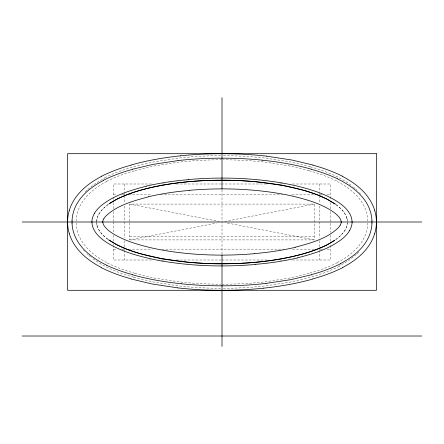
<?xml version="1.0" encoding="UTF-8"?>
<svg xmlns="http://www.w3.org/2000/svg" width="444" height="444" viewBox="0 0 444 444"><rect width="100%" height="100%" fill="white"/><g stroke="black" fill="none" stroke-linecap="round" stroke-linejoin="round"><path stroke-width="0.33" stroke-dasharray="2.22 1.67" d="M96.664 221.373L97.092 218.243A16.134 16.134 0 0 1 97.741 216.328C99.883 211.239 104.09 207.37 108.497 204.218M335.503 239.782C339.91 236.63 344.117 232.761 346.259 227.672A16.134 16.134 0 0 0 346.914 225.757L347.247 223.254M97.092 218.243C99.073 211.888 104.179 207.182 109.551 203.563M346.908 225.757C344.927 232.112 339.821 236.819 334.449 240.437M85.248 191.891L86.941 190.226M358.752 252.109L357.059 253.774M87.812 189.422L95.305 183.533L104.773 177.866M356.188 254.579L348.695 260.467L339.227 266.134M106.699 181.468C96.415 186.869 86.58 194.167 80.819 204.479A38.289 38.289 0 0 0 78.039 210.722L77.689 211.81A35.054 35.054 0 0 0 76.174 220.851M337.301 262.532C347.585 257.132 357.42 249.833 363.181 239.521A38.289 38.289 0 0 0 365.961 233.278L366.311 232.19A35.054 35.054 0 0 0 367.826 223.149M133.738 166.667L154.14 161.827L178.888 158.064A384.565 384.565 0 0 1 222 155.711M310.262 277.334L289.86 282.173L265.112 285.936A384.565 384.565 0 0 1 222 288.289M134.909 170.579L155.012 165.817L179.326 162.127A380.397 380.397 0 0 1 221.401 159.796M309.091 273.421L288.989 278.183L264.674 281.873A380.397 380.397 0 0 1 222 284.204M129.703 239.915L314.296 239.915L314.296 204.085L129.703 204.085L129.703 239.915L216.572 223.055M224.714 221.473L314.296 204.085M151.454 183.994L113.414 183.994L113.414 196.431M161.827 183.994L163.903 183.994M176.351 183.994L220.618 183.994M221.306 183.994L267.649 183.994M280.097 183.994L282.173 183.994M292.546 183.994L330.586 183.994L330.586 199.889M113.414 194.855L116.872 194.855M121.712 194.855L123.787 194.855M128.627 194.855L151.454 194.855M160.445 194.855L282.173 194.855M291.858 194.855L315.373 194.855M320.213 194.855L322.289 194.855M327.128 194.855L330.586 194.855M129.703 236.658L314.296 236.658M113.414 249.145L116.872 249.145M121.712 249.145L123.787 249.145M128.627 249.145L152.142 249.145M161.827 249.145L283.555 249.145M292.546 249.145L315.373 249.145M320.213 249.145L322.289 249.145M327.128 249.145L330.586 249.145M151.454 260.006L113.414 260.006L113.414 246.187M161.827 260.006L163.903 260.006M176.351 260.006L221.306 260.006M222 260.006L267.649 260.006M280.097 260.006L282.173 260.006M292.546 260.006L330.586 260.006L330.586 244.111M129.703 204.085L219.286 221.473M227.428 223.055L314.296 239.915M310.262 166.667L289.86 161.827L265.112 158.064A384.565 384.565 0 0 0 223.188 155.711M309.091 170.579L288.989 165.817L264.674 162.127A380.397 380.397 0 0 0 223.204 159.796M134.909 273.421L155.012 278.183L179.326 281.873A380.397 380.397 0 0 0 220.796 284.204M133.738 277.334L154.14 282.173L178.888 285.936A384.565 384.565 0 0 0 221.406 288.289M339.227 177.866L344.622 180.908A87.723 87.723 0 0 1 347.702 182.861L352.553 186.363M337.301 181.468C347.585 186.869 357.42 194.167 363.181 204.479A38.289 38.289 0 0 1 365.961 210.722L366.311 211.81A34.926 34.926 0 0 1 367.826 220.851M106.699 262.532C96.415 257.132 86.58 249.833 80.819 239.521A38.289 38.289 0 0 1 78.039 233.278L77.689 232.19A34.926 34.926 0 0 1 76.174 223.149M104.773 266.134L99.378 263.092A87.723 87.723 0 0 1 96.298 261.139L91.447 257.637M336.008 204.706C340.293 207.637 344.2 211.483 346.259 216.328A16.134 16.134 0 0 1 346.914 218.243L347.336 221.373M107.992 239.294C103.707 236.363 99.8 232.517 97.741 227.672A16.134 16.134 0 0 1 97.086 225.757L96.581 222M336.164 204.69C340.853 208.158 345.121 212.582 346.908 218.243M107.837 239.31C103.147 235.842 98.879 231.418 97.092 225.757M353.485 187.107L355.3 188.633M90.515 256.893L88.7 255.367M356.188 189.422L357.059 190.226M86.941 253.774L87.812 254.579M359.579 192.752L360.384 193.628M83.616 250.372L84.421 251.249M330.586 202.653L330.586 208.869M330.586 211.633L330.586 232.367M330.586 235.131L330.586 241.347M319.73 183.994L319.73 192.285M319.73 192.979L319.73 195.049M319.73 195.743L319.73 203.341M319.73 206.105L319.73 221.306M319.73 222L319.73 237.895M319.73 240.659L319.73 246.875M319.73 247.569L319.73 249.639M319.73 250.333L319.73 260.006M222 189.793L222 254.207M124.27 183.994L124.27 192.285M124.27 192.979L124.27 195.049M124.27 195.743L124.27 203.341M124.27 206.105L124.27 221.306M124.27 222L124.27 237.895M124.27 240.659L124.27 246.875M124.27 247.569L124.27 249.639M124.27 250.333L124.27 260.006M113.414 197.125L113.414 199.889M113.414 202.653L113.414 208.869M113.414 211.633L113.414 221.306M113.414 222L113.414 232.367M113.414 235.131L113.414 241.347M113.414 244.111L113.414 245.493M346.908 218.143A14.358 14.358 0 0 1 346.908 225.757M97.092 225.757A14.358 14.358 0 0 1 97.092 218.143M339.299 266.283A155.966 155.966 0 0 1 310.223 277.178M133.777 277.178A155.966 155.966 0 0 1 104.701 266.283M104.701 177.717A155.966 155.966 0 0 1 133.777 166.822M310.223 166.822A155.966 155.966 0 0 1 339.299 177.717M337.379 262.682A152.048 152.048 0 0 1 309.052 273.265M134.948 273.265A152.048 152.048 0 0 1 106.621 262.682M309.052 170.735A152.048 152.048 0 0 1 337.379 181.319M106.621 181.319A152.048 152.048 0 0 1 134.948 170.735"/><path stroke-width="0.67" d="M72.045 220.829L72.045 223.171M371.955 223.171L371.955 220.829M69.336 210.267L70.185 207.781A43.956 43.956 0 0 1 72.905 201.909C79.215 190.576 89.949 182.467 101.254 176.54M374.664 233.733L373.815 236.219A43.956 43.956 0 0 1 371.095 242.091C364.785 253.424 354.051 261.533 342.746 267.46M94.356 213.497L95.349 211.921A28.644 28.644 0 0 1 98.08 208.558A37.723 37.723 0 0 1 101.193 205.605C114.086 195.16 130.458 190.282 146.265 186.225M103.746 218.87L104.273 218.037A17.888 17.888 0 0 1 105.972 215.962C117.555 204.962 133.816 200.821 148.79 196.742M340.254 225.13L339.727 225.963A17.888 17.888 0 0 1 338.028 228.038C326.445 239.039 310.184 243.179 295.21 247.258M349.644 230.503L348.651 232.079A28.644 28.644 0 0 1 345.92 235.442A37.723 37.723 0 0 1 342.807 238.395C329.914 248.84 313.542 253.718 297.735 257.775M109.551 203.563C116.733 198.49 125.119 195.432 133.317 192.441A170.557 170.557 0 0 1 140.459 190.237C170.574 181.835 202.142 179.703 233.272 180.364A366.822 366.822 0 0 1 244.822 180.891A350.138 350.138 0 0 1 256.51 181.807L282.406 185.364L303.541 190.237A170.557 170.557 0 0 1 310.683 192.435A137.007 137.007 0 0 1 319.369 195.643L327.844 199.572L335.503 204.218M334.449 240.437C327.267 245.51 318.881 248.568 310.683 251.559A170.557 170.557 0 0 1 303.541 253.763C273.426 262.165 241.858 264.297 210.728 263.636A366.822 366.822 0 0 1 199.178 263.109A350.138 350.138 0 0 1 187.49 262.193L161.594 258.636L140.459 253.763A170.557 170.557 0 0 1 133.317 251.565A137.007 137.007 0 0 1 124.631 248.357L116.156 244.428L108.497 239.782M109.174 203.741L117.027 199.123A102.57 102.57 0 0 1 124.636 195.654M334.826 240.26L326.973 244.877A102.57 102.57 0 0 1 319.364 248.346M103.352 180.469C92.802 186.008 82.706 193.49 76.795 204.074A39.194 39.194 0 0 0 73.948 210.467L73.593 211.577A35.859 35.859 0 0 0 72.045 220.829M340.648 263.531C351.198 257.992 361.294 250.51 367.205 239.927A39.194 39.194 0 0 0 370.052 233.533L370.407 232.423A35.859 35.859 0 0 0 371.955 223.171M131.091 165.007C147.336 160.395 164.047 157.565 180.825 155.794M312.909 278.993C296.664 283.605 279.953 286.436 263.175 288.206M132.362 169.269L153.047 164.374L178.077 160.573M311.638 274.731L290.953 279.626L265.923 283.427M188.245 179.565C219.458 176.873 251.065 177.711 281.973 182.984M189.216 190.337C219.486 187.734 250.139 188.534 280.12 193.639A247.319 247.319 0 0 1 293.207 196.265C306.532 199.495 320.035 203.396 331.707 210.817A43.201 43.201 0 0 1 335.475 213.564C337.967 215.801 340.986 218.415 341.231 222M254.784 253.663C224.514 256.266 193.862 255.467 163.88 250.361A247.319 247.319 0 0 1 150.793 247.735C137.468 244.505 123.965 240.604 112.293 233.183A43.201 43.201 0 0 1 108.525 230.436C106.033 228.199 103.014 225.585 102.769 222M255.755 264.435C224.542 267.127 192.935 266.289 162.027 261.017M22.2 222L421.8 222M22.2 336.014L421.8 336.014M262.743 160.223C279.237 161.971 295.665 164.741 311.638 169.269M181.257 283.777C164.763 282.029 148.335 279.259 132.362 274.731M266.406 156.144L291.891 160.023L312.909 165.007M177.594 287.856L152.109 283.977L131.091 278.993M319.369 195.649C292.008 184.97 262.437 181.502 233.272 180.364A375.041 375.041 0 0 0 210.728 180.364A366.822 366.822 0 0 0 199.178 180.891A350.138 350.138 0 0 0 187.49 181.807C169.158 183.644 150.871 186.735 133.317 192.441A137.007 137.007 0 0 0 124.631 195.643M124.631 248.351C151.992 259.03 181.563 262.498 210.728 263.636A375.041 375.041 0 0 0 233.272 263.636A366.822 366.822 0 0 0 244.822 263.109A350.138 350.138 0 0 0 256.51 262.193C274.842 260.356 293.129 257.265 310.683 251.559A137.007 137.007 0 0 0 319.369 248.357M342.746 176.54C354.051 182.467 364.785 190.576 371.095 201.909A43.679 43.679 0 0 1 374.259 209.013L374.664 210.267M101.254 267.46C89.949 261.533 79.215 253.424 72.905 242.091A43.679 43.679 0 0 1 69.741 234.987L69.336 233.733M334.97 203.94L326.973 199.123A102.57 102.57 0 0 0 319.364 195.654M109.03 240.06L117.027 244.877A102.57 102.57 0 0 0 124.636 248.346M352.048 222C352.048 215.162 347.419 209.368 342.363 205.233A51.437 51.437 0 0 0 338.517 202.359A61.638 61.638 0 0 0 337.64 201.77C324.914 193.623 310.206 189.222 295.632 185.731A257.87 257.87 0 0 0 281.973 182.989M91.952 222C91.952 228.838 96.581 234.632 101.637 238.767A51.437 51.437 0 0 0 105.483 241.641A61.638 61.638 0 0 0 106.36 242.23C119.086 250.377 133.794 254.778 148.368 258.269A257.87 257.87 0 0 0 162.027 261.011M222 97.669L222 188.889M222 255.111L222 346.331M374.658 233.733A40.332 40.332 0 0 0 376.401 223.315L376.401 220.685A40.332 40.332 0 0 0 374.658 210.267M342.818 267.615A160.645 160.645 0 0 1 312.87 278.838M263.175 288.223A398.423 398.423 0 0 1 222 290.287A396.104 396.104 0 0 1 177.594 287.879M131.13 278.838A160.645 160.645 0 0 1 101.182 267.615M69.342 233.733A40.332 40.332 0 0 1 67.599 223.315L67.599 220.685A40.332 40.332 0 0 1 69.342 210.267M265.928 283.45A391.564 391.564 0 0 1 222 285.825A393.889 393.889 0 0 1 181.257 283.794M340.726 263.681A156.366 156.366 0 0 1 311.594 274.57M72.045 223.171A35.859 35.859 0 0 0 73.599 232.423L74.348 234.632A39.472 39.472 0 0 0 76.801 239.927C82.706 250.51 92.802 257.992 103.352 263.531A112.809 112.809 0 0 0 106.743 265.235M132.395 274.608A160.717 160.717 0 0 1 106.699 265.323M101.182 176.385A160.645 160.645 0 0 1 131.13 165.162M180.825 155.777A398.423 398.423 0 0 1 222 153.713A396.104 396.104 0 0 1 266.406 156.122M312.87 165.162A160.645 160.645 0 0 1 342.818 176.385M371.955 220.829A35.859 35.859 0 0 0 370.401 211.577L369.652 209.368A39.472 39.472 0 0 0 367.199 204.074C361.294 193.49 351.198 186.008 340.648 180.469A112.809 112.809 0 0 0 337.257 178.766M311.605 169.392A160.717 160.717 0 0 1 337.301 178.677M262.743 160.206A393.889 393.889 0 0 0 222 158.169A391.564 391.564 0 0 0 178.072 160.55M103.274 180.32A156.366 156.366 0 0 1 132.406 169.43M91.864 221.994A17.355 17.355 0 0 1 94.406 213.531M352.136 222.006A17.355 17.355 0 0 1 349.595 230.469M102.703 221.994A6.527 6.527 0 0 1 103.802 218.909M341.297 222.006A6.527 6.527 0 0 1 340.198 225.091M146.243 186.13A293.778 293.778 0 0 1 188.256 179.681M148.768 196.648A282.856 282.856 0 0 1 189.227 190.454M297.758 257.87A293.778 293.778 0 0 1 255.744 264.319M295.232 247.352A282.856 282.856 0 0 1 254.773 253.546M376.429 153.696L67.571 153.696L67.571 290.304L376.429 290.304L376.429 153.696"/></g></svg>
